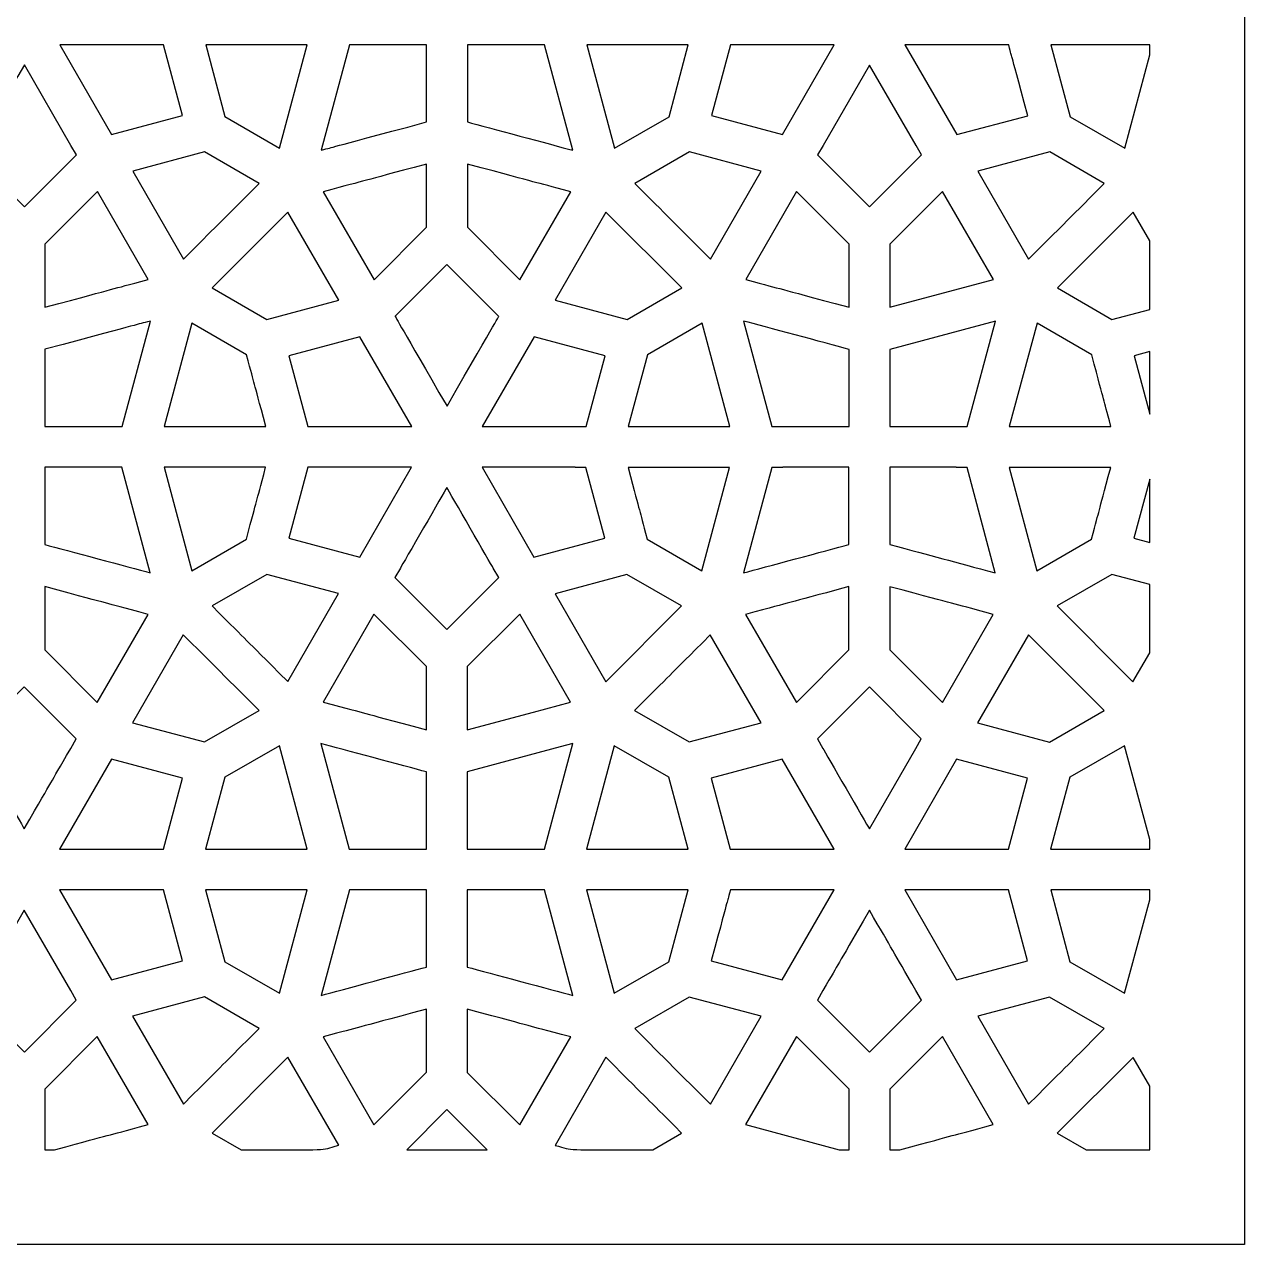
# Model space of a CAD drawing. Header units: millimetres. Extents: x -64 to 64, y -64 to 64.
# Drawn here: x 0 to 63.5, y -63.5 to 0 of the extents above; entities that cross this region are included whole.
import ezdxf

# ---------------------------------------------------------------- set-up
doc = ezdxf.new("R2010")
doc.units = ezdxf.units.MM
doc.header["$MEASUREMENT"] = 0
doc.layers.add('layer 1', color=7, linetype='Continuous')

msp = doc.modelspace()

# ---------------------------------------------------------------- linework, layer by layer
at = {"layer": 'layer 1', "color": 250}
for points, knots in [([(63.5, 63.5), (49.4602, 63.5), (-49.6653, 63.5), (-63.5, 63.5), (-63.5, 63.5), (-63.5, 61.4856), (-63.5, -61.7852), (-63.5, -63.5), (-63.5, -63.5), (-61.0394, -63.5), (61.0457, -63.5), (63.5, -63.5), (63.5, -63.5), (63.5, -57.4517), (63.5, 57.4777), (63.5, 63.5)], [0, 0, 0, 0, 0.2, 0.2, 0.2, 0.2, 0.4, 0.4, 0.4, 0.4, 0.6, 0.6, 0.6, 0.6, 1, 1, 1, 1]), ([(7.2415, -1.0604), (7.2415, -1.0604), (8.2307, -4.7498), (8.2307, -4.7498), (8.2307, -4.7498), (8.2307, -4.7498), (4.5381, -5.7376), (4.5381, -5.7376), (4.5381, -5.7376), (4.5381, -5.7376), (1.8383, -1.0604), (1.8383, -1.0604), (1.8383, -1.0604), (1.8383, -1.0604), (7.2415, -1.0604), (7.2415, -1.0604)], [0, 0, 0, 0, 0.2, 0.2, 0.2, 0.2, 0.4, 0.4, 0.4, 0.4, 0.6, 0.6, 0.6, 0.6, 1, 1, 1, 1]), ([(9.434, -1.0604), (9.434, -1.0604), (14.7221, -1.0604), (14.7221, -1.0604), (14.7221, -1.0604), (14.7221, -1.0604), (13.2786, -6.4435), (13.2786, -6.4435), (13.2786, -6.4435), (13.2786, -6.4435), (10.4369, -4.8027), (10.4369, -4.8027), (10.4369, -4.8027), (10.4369, -4.8027), (9.434, -1.0604), (9.434, -1.0604)], [0, 0, 0, 0, 0.2, 0.2, 0.2, 0.2, 0.4, 0.4, 0.4, 0.4, 0.6, 0.6, 0.6, 0.6, 1, 1, 1, 1]), ([(15.4425, -6.5511), (15.4425, -6.5511), (16.9153, -1.0604), (16.9153, -1.0604), (16.9153, -1.0604), (16.9153, -1.0604), (20.9321, -1.0604), (20.9321, -1.0604), (20.9321, -1.0604), (20.9321, -1.5438), (20.9321, -4.5702), (20.9321, -5.0782), (20.9321, -5.0782), (15.301, -6.5892), (16.3043, -6.32), (15.4425, -6.5511)], [0, 0, 0, 0, 0.2, 0.2, 0.2, 0.2, 0.4, 0.4, 0.4, 0.4, 0.6, 0.6, 0.6, 0.6, 1, 1, 1, 1]), ([(23.0523, -5.0793), (23.0523, -5.0793), (23.0523, -1.0619), (23.0523, -1.0619), (23.0523, -1.0619), (23.0523, -1.0619), (27.0693, -1.0619), (27.0693, -1.0619), (27.0693, -1.0619), (27.0693, -1.0619), (28.5418, -6.5521), (28.5418, -6.5521), (28.5418, -6.5521), (27.4574, -6.2615), (24.0912, -5.358), (23.0523, -5.0793)], [0, 0, 0, 0, 0.2, 0.2, 0.2, 0.2, 0.4, 0.4, 0.4, 0.4, 0.6, 0.6, 0.6, 0.6, 1, 1, 1, 1]), ([(33.5481, -4.8034), (33.5481, -4.8034), (30.7061, -6.4445), (30.7061, -6.4445), (30.7061, -6.4445), (30.7061, -6.4445), (29.2626, -1.0619), (29.2626, -1.0619), (29.2626, -1.0619), (29.2626, -1.0619), (34.5504, -1.0619), (34.5504, -1.0619), (34.5504, -1.0619), (34.5504, -1.0619), (33.5481, -4.8034), (33.5481, -4.8034)], [0, 0, 0, 0, 0.2, 0.2, 0.2, 0.2, 0.4, 0.4, 0.4, 0.4, 0.6, 0.6, 0.6, 0.6, 1, 1, 1, 1]), ([(39.4466, -5.739), (39.4466, -5.739), (35.7537, -4.7512), (35.7537, -4.7512), (35.7537, -4.7512), (35.7537, -4.7512), (36.4324, -2.2193), (36.4324, -2.2193), (36.4324, -2.2193), (36.4324, -2.2193), (36.7429, -1.0619), (36.7429, -1.0619), (36.7429, -1.0619), (36.7429, -1.0619), (42.146, -1.0619), (42.146, -1.0619), (42.146, -1.0619), (42.146, -1.0619), (39.4466, -5.739), (39.4466, -5.739)], [0, 0, 0, 0, 0.1666667, 0.1666667, 0.1666667, 0.1666667, 0.3333333, 0.3333333, 0.3333333, 0.3333333, 0.5, 0.5, 0.5, 0.5, 0.6666667, 0.6666667, 0.6666667, 0.6666667, 1, 1, 1, 1]), ([(52.2115, -4.7519), (52.2115, -4.7519), (48.5189, -5.7397), (48.5189, -5.7397), (48.5189, -5.7397), (48.5189, -5.7397), (45.8191, -1.0626), (45.8191, -1.0626), (45.8191, -1.0626), (45.8191, -1.0626), (51.2223, -1.0626), (51.2223, -1.0626), (51.2223, -1.0626), (51.5027, -2.1082), (51.1313, -0.7221), (52.2115, -4.7519)], [0, 0, 0, 0, 0.2, 0.2, 0.2, 0.2, 0.4, 0.4, 0.4, 0.4, 0.6, 0.6, 0.6, 0.6, 1, 1, 1, 1]), ([(58.5611, -1.5921), (58.5611, -1.5921), (57.2597, -6.4456), (57.2597, -6.4456), (57.2597, -6.4456), (57.2597, -6.4456), (54.4177, -4.8045), (54.4177, -4.8045), (54.4177, -4.8045), (54.4177, -4.8045), (53.4148, -1.0626), (53.4148, -1.0626), (53.4148, -1.0626), (53.4148, -1.0626), (58.5611, -1.0626), (58.5611, -1.0626), (58.5611, -1.0626), (58.5611, -1.0626), (58.5611, -1.5921), (58.5611, -1.5921)], [0, 0, 0, 0, 0.1666667, 0.1666667, 0.1666667, 0.1666667, 0.3333333, 0.3333333, 0.3333333, 0.3333333, 0.5, 0.5, 0.5, 0.5, 0.6666667, 0.6666667, 0.6666667, 0.6666667, 1, 1, 1, 1]), ([(-2.7002, -6.7945), (-2.7002, -6.7945), (-2.4169, -6.3041), (-2.4169, -6.3041), (-2.4169, -6.3041), (-2.4169, -6.3041), (-2.4176, -6.3041), (-2.4176, -6.3041), (-2.4176, -6.3041), (-1.4259, -4.5858), (-1.935, -5.4677), (0.0014, -2.1128), (0.0014, -2.1128), (0.0014, -2.1128), (2.4215, -6.3052), (2.4215, -6.3052), (2.4215, -6.3052), (2.4215, -6.3052), (2.4204, -6.3052), (2.4204, -6.3052), (2.4204, -6.3052), (2.4204, -6.3052), (2.7037, -6.7959), (2.7037, -6.7959), (2.7037, -6.7959), (2.7037, -6.7959), (0.0025, -9.5), (0.0025, -9.5), (0.0025, -9.5), (0.0025, -9.5), (-2.7002, -6.7945), (-2.7002, -6.7945)], [0, 0, 0, 0, 0.1111111, 0.1111111, 0.1111111, 0.1111111, 0.2222222, 0.2222222, 0.2222222, 0.2222222, 0.3333333, 0.3333333, 0.3333333, 0.3333333, 0.4444444, 0.4444444, 0.4444444, 0.4444444, 0.5555556, 0.5555556, 0.5555556, 0.5555556, 0.6666667, 0.6666667, 0.6666667, 0.6666667, 0.7777778, 0.7777778, 0.7777778, 0.7777778, 1, 1, 1, 1]), ([(46.6845, -6.7977), (46.6845, -6.7977), (43.9829, -9.5021), (43.9829, -9.5021), (43.9829, -9.5021), (43.9829, -9.5021), (41.2803, -6.797), (41.2803, -6.797), (41.2803, -6.797), (41.2803, -6.797), (41.5639, -6.3059), (41.5639, -6.3059), (41.5639, -6.3059), (41.5639, -6.3059), (41.5632, -6.3059), (41.5632, -6.3059), (41.5632, -6.3059), (41.5632, -6.3059), (43.9826, -2.1153), (43.9826, -2.1153), (43.9826, -2.1153), (43.9826, -2.1153), (46.4019, -6.3066), (46.4019, -6.3066), (46.4019, -6.3066), (46.4019, -6.3066), (46.4012, -6.307), (46.4012, -6.307), (46.4012, -6.307), (46.4012, -6.307), (46.6845, -6.7977), (46.6845, -6.7977)], [0, 0, 0, 0, 0.1111111, 0.1111111, 0.1111111, 0.1111111, 0.2222222, 0.2222222, 0.2222222, 0.2222222, 0.3333333, 0.3333333, 0.3333333, 0.3333333, 0.4444444, 0.4444444, 0.4444444, 0.4444444, 0.5555556, 0.5555556, 0.5555556, 0.5555556, 0.6666667, 0.6666667, 0.6666667, 0.6666667, 0.7777778, 0.7777778, 0.7777778, 0.7777778, 1, 1, 1, 1]), ([(8.2793, -12.2167), (8.2793, -12.2167), (5.636, -7.6373), (5.636, -7.6373), (5.636, -7.6373), (5.636, -7.6373), (9.3779, -6.6361), (9.3779, -6.6361), (9.3779, -6.6361), (9.3779, -6.6361), (12.2195, -8.2765), (12.2195, -8.2765), (12.2195, -8.2765), (9.597, -10.8991), (10.6754, -9.8206), (8.2793, -12.2167)], [0, 0, 0, 0, 0.2, 0.2, 0.2, 0.2, 0.4, 0.4, 0.4, 0.4, 0.6, 0.6, 0.6, 0.6, 1, 1, 1, 1]), ([(31.7655, -8.2779), (31.7655, -8.2779), (34.6064, -6.6372), (34.6064, -6.6372), (34.6064, -6.6372), (34.6064, -6.6372), (38.3491, -7.6387), (38.3491, -7.6387), (38.3491, -7.6387), (38.3491, -7.6387), (35.705, -12.2178), (35.705, -12.2178), (35.705, -12.2178), (33.2878, -9.8005), (34.1813, -10.6941), (31.7655, -8.2779)], [0, 0, 0, 0, 0.2, 0.2, 0.2, 0.2, 0.4, 0.4, 0.4, 0.4, 0.6, 0.6, 0.6, 0.6, 1, 1, 1, 1]), ([(52.2601, -12.2188), (52.2601, -12.2188), (49.6168, -7.6398), (49.6168, -7.6398), (49.6168, -7.6398), (49.6168, -7.6398), (53.3591, -6.6382), (53.3591, -6.6382), (53.3591, -6.6382), (53.3591, -6.6382), (56.2003, -8.2786), (56.2003, -8.2786), (56.2003, -8.2786), (53.7817, -10.6976), (54.6767, -9.8026), (52.2601, -12.2188)], [0, 0, 0, 0, 0.2, 0.2, 0.2, 0.2, 0.4, 0.4, 0.4, 0.4, 0.6, 0.6, 0.6, 0.6, 1, 1, 1, 1]), ([(18.1956, -13.2944), (18.1956, -13.2944), (15.5504, -8.7136), (15.5504, -8.7136), (15.5504, -8.7136), (18.1285, -8.0218), (17.1944, -8.2726), (20.9321, -7.27), (20.9321, -7.27), (20.9321, -7.27), (20.9321, -10.5565), (20.9321, -10.5565), (20.9321, -10.5565), (20.9321, -10.5565), (18.1956, -13.2944), (18.1956, -13.2944)], [0, 0, 0, 0, 0.2, 0.2, 0.2, 0.2, 0.4, 0.4, 0.4, 0.4, 0.6, 0.6, 0.6, 0.6, 1, 1, 1, 1]), ([(23.0523, -7.2711), (27.214, -8.3873), (26.2029, -8.1164), (28.4342, -8.715), (28.4342, -8.715), (28.4342, -8.715), (25.7891, -13.2955), (25.7891, -13.2955), (25.7891, -13.2955), (25.7891, -13.2955), (23.0523, -10.5579), (23.0523, -10.5579), (23.0523, -10.5579), (23.0523, -10.5579), (23.0523, -7.2711), (23.0523, -7.2711)], [0, 0, 0, 0, 0.2, 0.2, 0.2, 0.2, 0.4, 0.4, 0.4, 0.4, 0.6, 0.6, 0.6, 0.6, 1, 1, 1, 1]), ([(1.0636, -14.7197), (1.0636, -14.7197), (1.0636, -11.4328), (1.0636, -11.4328), (1.0636, -11.4328), (1.0636, -11.4328), (3.8005, -8.6949), (3.8005, -8.6949), (3.8005, -8.6949), (3.8005, -8.6949), (6.446, -13.2754), (6.446, -13.2754), (6.446, -13.2754), (4.2136, -13.8744), (5.2257, -13.6031), (1.0636, -14.7197)], [0, 0, 0, 0, 0.2, 0.2, 0.2, 0.2, 0.4, 0.4, 0.4, 0.4, 0.6, 0.6, 0.6, 0.6, 1, 1, 1, 1]), ([(42.9211, -14.7211), (38.7593, -13.6045), (39.7708, -13.8758), (37.5387, -13.2768), (37.5387, -13.2768), (37.5387, -13.2768), (40.1839, -8.696), (40.1839, -8.696), (40.1839, -8.696), (40.1839, -8.696), (42.9211, -11.4342), (42.9211, -11.4342), (42.9211, -11.4342), (42.9211, -11.4342), (42.9211, -14.7211), (42.9211, -14.7211)], [0, 0, 0, 0, 0.2, 0.2, 0.2, 0.2, 0.4, 0.4, 0.4, 0.4, 0.6, 0.6, 0.6, 0.6, 1, 1, 1, 1]), ([(45.0444, -11.4353), (45.0444, -11.4353), (47.7813, -8.697), (47.7813, -8.697), (47.7813, -8.697), (47.7813, -8.697), (50.4268, -13.2778), (50.4268, -13.2778), (50.4268, -13.2778), (50.4268, -13.2778), (45.0444, -14.7218), (45.0444, -14.7218), (45.0444, -14.7218), (45.0444, -14.7218), (45.0444, -11.4353), (45.0444, -11.4353)], [0, 0, 0, 0, 0.2, 0.2, 0.2, 0.2, 0.4, 0.4, 0.4, 0.4, 0.6, 0.6, 0.6, 0.6, 1, 1, 1, 1]), ([(12.6185, -15.3557), (12.6185, -15.3557), (9.7769, -13.7149), (9.7769, -13.7149), (9.7769, -13.7149), (9.7769, -13.7149), (13.7178, -9.7741), (13.7178, -9.7741), (13.7178, -9.7741), (13.7178, -9.7741), (16.3618, -14.3545), (16.3618, -14.3545), (16.3618, -14.3545), (16.3618, -14.3545), (12.6185, -15.3557), (12.6185, -15.3557)], [0, 0, 0, 0, 0.2, 0.2, 0.2, 0.2, 0.4, 0.4, 0.4, 0.4, 0.6, 0.6, 0.6, 0.6, 1, 1, 1, 1]), ([(30.2666, -9.7758), (30.2666, -9.7758), (34.2075, -13.7164), (34.2075, -13.7164), (34.2075, -13.7164), (34.2075, -13.7164), (31.3662, -15.3571), (31.3662, -15.3571), (31.3662, -15.3571), (31.3662, -15.3571), (27.6229, -14.3556), (27.6229, -14.3556), (27.6229, -14.3556), (27.6229, -14.3556), (30.2666, -9.7758), (30.2666, -9.7758)], [0, 0, 0, 0, 0.2, 0.2, 0.2, 0.2, 0.4, 0.4, 0.4, 0.4, 0.6, 0.6, 0.6, 0.6, 1, 1, 1, 1]), ([(58.5611, -14.8332), (58.5611, -14.8332), (56.599, -15.3578), (56.599, -15.3578), (56.599, -15.3578), (56.599, -15.3578), (53.758, -13.7171), (53.758, -13.7171), (53.758, -13.7171), (53.758, -13.7171), (57.6986, -9.7765), (57.6986, -9.7765), (57.6986, -9.7765), (57.6986, -9.7765), (58.5611, -11.2705), (58.5611, -11.2705), (58.5611, -11.2705), (58.5611, -11.2705), (58.5611, -14.8332), (58.5611, -14.8332)], [0, 0, 0, 0, 0.1666667, 0.1666667, 0.1666667, 0.1666667, 0.3333333, 0.3333333, 0.3333333, 0.3333333, 0.5, 0.5, 0.5, 0.5, 0.6666667, 0.6666667, 0.6666667, 0.6666667, 1, 1, 1, 1]), ([(21.9925, -19.8737), (19.6455, -15.8076), (19.2924, -15.1934), (19.2924, -15.1934), (19.2924, -15.1934), (19.2924, -15.1934), (21.9915, -12.4912), (21.9915, -12.4912), (21.9915, -12.4912), (21.9915, -12.4912), (24.6923, -15.1945), (24.6923, -15.1945), (24.6923, -15.1945), (24.6923, -15.1945), (24.7223, -15.1447), (21.9925, -19.8737)], [0, 0, 0, 0, 0.2, 0.2, 0.2, 0.2, 0.4, 0.4, 0.4, 0.4, 0.6, 0.6, 0.6, 0.6, 1, 1, 1, 1]), ([(1.0636, -16.9111), (6.5772, -15.4319), (5.6215, -15.6884), (6.555, -15.4379), (6.555, -15.4379), (6.555, -15.4379), (5.0821, -20.9289), (5.0821, -20.9289), (5.0821, -20.9289), (5.0821, -20.9289), (4.8867, -20.9303), (1.0636, -20.9303), (1.0636, -20.9303), (1.0636, -20.9303), (1.0636, -16.9111), (1.0636, -16.9111)], [0, 0, 0, 0, 0.2, 0.2, 0.2, 0.2, 0.4, 0.4, 0.4, 0.4, 0.6, 0.6, 0.6, 0.6, 1, 1, 1, 1]), ([(12.5635, -20.9289), (12.5635, -20.9289), (7.2753, -20.9289), (7.2753, -20.9289), (7.2753, -20.9289), (7.2753, -20.9289), (8.7182, -15.5483), (8.7182, -15.5483), (8.7182, -15.5483), (8.7182, -15.5483), (11.5612, -17.1902), (11.5612, -17.1902), (11.5612, -17.1902), (12.071, -19.092), (11.829, -18.1892), (12.5635, -20.9289)], [0, 0, 0, 0, 0.2, 0.2, 0.2, 0.2, 0.4, 0.4, 0.4, 0.4, 0.6, 0.6, 0.6, 0.6, 1, 1, 1, 1]), ([(31.4212, -20.93), (31.4212, -20.93), (32.4235, -17.1912), (32.4235, -17.1912), (32.4235, -17.1912), (32.4235, -17.1912), (35.2665, -15.5497), (35.2665, -15.5497), (35.2665, -15.5497), (35.2665, -15.5497), (36.7094, -20.93), (36.7094, -20.93), (36.7094, -20.93), (36.7094, -20.93), (31.4212, -20.93), (31.4212, -20.93)], [0, 0, 0, 0, 0.2, 0.2, 0.2, 0.2, 0.4, 0.4, 0.4, 0.4, 0.6, 0.6, 0.6, 0.6, 1, 1, 1, 1]), ([(39.46, -20.9317), (39.46, -20.9317), (39.4607, -20.93), (39.4607, -20.93), (39.4607, -20.93), (39.4607, -20.93), (38.9022, -20.93), (38.9022, -20.93), (38.9022, -20.93), (38.9022, -20.93), (37.4297, -15.4393), (37.4297, -15.4393), (37.4297, -15.4393), (38.5195, -15.7314), (41.6479, -16.571), (42.9211, -16.9125), (42.9211, -16.9125), (42.9211, -16.9125), (42.9211, -20.9317), (42.9211, -20.9317), (42.9211, -20.9317), (42.9211, -20.9317), (39.46, -20.9317), (39.46, -20.9317)], [0, 0, 0, 0, 0.1428571, 0.1428571, 0.1428571, 0.1428571, 0.2857143, 0.2857143, 0.2857143, 0.2857143, 0.4285714, 0.4285714, 0.4285714, 0.4285714, 0.5714286, 0.5714286, 0.5714286, 0.5714286, 0.7142857, 0.7142857, 0.7142857, 0.7142857, 1, 1, 1, 1]), ([(48.4872, -20.931), (48.4872, -20.931), (48.4875, -20.9328), (48.4875, -20.9328), (48.4875, -20.9328), (48.4875, -20.9328), (45.0444, -20.9328), (45.0444, -20.9328), (45.0444, -20.9328), (45.0444, -20.9328), (45.0444, -16.9136), (45.0444, -16.9136), (45.0444, -16.9136), (45.0444, -16.9136), (50.5358, -15.4404), (50.5358, -15.4404), (50.5358, -15.4404), (50.5358, -15.4404), (49.0629, -20.931), (49.0629, -20.931), (49.0629, -20.931), (49.0629, -20.931), (48.4872, -20.931), (48.4872, -20.931)], [0, 0, 0, 0, 0.1428571, 0.1428571, 0.1428571, 0.1428571, 0.2857143, 0.2857143, 0.2857143, 0.2857143, 0.4285714, 0.4285714, 0.4285714, 0.4285714, 0.5714286, 0.5714286, 0.5714286, 0.5714286, 0.7142857, 0.7142857, 0.7142857, 0.7142857, 1, 1, 1, 1]), ([(56.5443, -20.931), (56.5443, -20.931), (51.2558, -20.931), (51.2558, -20.931), (51.2558, -20.931), (51.2558, -20.931), (52.699, -15.5504), (52.699, -15.5504), (52.699, -15.5504), (52.699, -15.5504), (55.542, -17.1923), (55.542, -17.1923), (55.542, -17.1923), (56.3037, -20.0325), (56.0839, -19.213), (56.5443, -20.931)], [0, 0, 0, 0, 0.2, 0.2, 0.2, 0.2, 0.4, 0.4, 0.4, 0.4, 0.6, 0.6, 0.6, 0.6, 1, 1, 1, 1]), ([(14.756, -20.9289), (14.756, -20.9289), (13.7672, -17.2417), (13.7672, -17.2417), (13.7672, -17.2417), (13.7672, -17.2417), (17.459, -16.2542), (17.459, -16.2542), (17.459, -16.2542), (17.459, -16.2542), (20.1584, -20.9303), (20.1584, -20.9303), (20.1584, -20.9303), (14.9497, -20.9303), (14.8643, -20.9289), (14.756, -20.9289)], [0, 0, 0, 0, 0.2, 0.2, 0.2, 0.2, 0.4, 0.4, 0.4, 0.4, 0.6, 0.6, 0.6, 0.6, 1, 1, 1, 1]), ([(26.5254, -16.2556), (26.5254, -16.2556), (30.2179, -17.2427), (30.2179, -17.2427), (30.2179, -17.2427), (30.2179, -17.2427), (29.2287, -20.93), (29.2287, -20.93), (29.2287, -20.93), (29.2287, -20.93), (28.6508, -20.93), (28.6508, -20.93), (28.6508, -20.93), (28.6508, -20.93), (28.6516, -20.9317), (28.6516, -20.9317), (28.6516, -20.9317), (28.6516, -20.9317), (23.8259, -20.9317), (23.8259, -20.9317), (23.8259, -20.9317), (23.8259, -20.9317), (26.5254, -16.2556), (26.5254, -16.2556)], [0, 0, 0, 0, 0.1428571, 0.1428571, 0.1428571, 0.1428571, 0.2857143, 0.2857143, 0.2857143, 0.2857143, 0.4285714, 0.4285714, 0.4285714, 0.4285714, 0.5714286, 0.5714286, 0.5714286, 0.5714286, 0.7142857, 0.7142857, 0.7142857, 0.7142857, 1, 1, 1, 1]), ([(58.5611, -20.2766), (58.5611, -20.2766), (57.7476, -17.2438), (57.7476, -17.2438), (57.7476, -17.2438), (57.7476, -17.2438), (58.5611, -17.0265), (58.5611, -17.0265), (58.5611, -17.0265), (58.5611, -17.0265), (58.5611, -20.2766), (58.5611, -20.2766)], [0, 0, 0, 0, 0.25, 0.25, 0.25, 0.25, 0.5, 0.5, 0.5, 0.5, 1, 1, 1, 1]), ([(1.0552, -27.0683), (1.0552, -27.0683), (1.0552, -23.0491), (1.0552, -23.0491), (1.0552, -23.0491), (4.7484, -23.0491), (4.6235, -23.0509), (5.0733, -23.0509), (5.0733, -23.0509), (5.0733, -23.0509), (6.5461, -28.5418), (6.5461, -28.5418), (6.5461, -28.5418), (5.461, -28.2505), (2.1855, -27.3717), (1.0552, -27.0683)], [0, 0, 0, 0, 0.2, 0.2, 0.2, 0.2, 0.4, 0.4, 0.4, 0.4, 0.6, 0.6, 0.6, 0.6, 1, 1, 1, 1]), ([(11.5524, -26.7896), (11.5524, -26.7896), (8.7094, -28.4311), (8.7094, -28.4311), (8.7094, -28.4311), (8.7094, -28.4311), (7.2665, -23.0509), (7.2665, -23.0509), (7.2665, -23.0509), (7.2665, -23.0509), (12.5543, -23.0509), (12.5543, -23.0509), (12.5543, -23.0509), (11.9754, -25.2123), (12.1962, -24.3882), (11.5524, -26.7896)], [0, 0, 0, 0, 0.2, 0.2, 0.2, 0.2, 0.4, 0.4, 0.4, 0.4, 0.6, 0.6, 0.6, 0.6, 1, 1, 1, 1]), ([(17.4505, -27.7255), (17.4505, -27.7255), (13.758, -26.7381), (13.758, -26.7381), (13.758, -26.7381), (13.758, -26.7381), (14.7468, -23.0509), (14.7468, -23.0509), (14.7468, -23.0509), (14.7468, -23.0509), (14.7856, -23.0491), (20.1496, -23.0491), (20.1496, -23.0491), (20.1496, -23.0491), (17.4505, -27.7255), (17.4505, -27.7255)], [0, 0, 0, 0, 0.2, 0.2, 0.2, 0.2, 0.4, 0.4, 0.4, 0.4, 0.6, 0.6, 0.6, 0.6, 1, 1, 1, 1]), ([(28.66, -23.0505), (28.66, -23.0505), (28.6597, -23.0519), (28.6597, -23.0519), (28.6597, -23.0519), (28.6597, -23.0519), (29.2202, -23.0519), (29.2202, -23.0519), (29.2202, -23.0519), (29.2202, -23.0519), (30.2091, -26.7391), (30.2091, -26.7391), (30.2091, -26.7391), (30.2091, -26.7391), (26.5165, -27.7266), (26.5165, -27.7266), (26.5165, -27.7266), (26.5165, -27.7266), (23.8174, -23.0505), (23.8174, -23.0505), (23.8174, -23.0505), (23.8174, -23.0505), (28.66, -23.0505), (28.66, -23.0505)], [0, 0, 0, 0, 0.1428571, 0.1428571, 0.1428571, 0.1428571, 0.2857143, 0.2857143, 0.2857143, 0.2857143, 0.4285714, 0.4285714, 0.4285714, 0.4285714, 0.5714286, 0.5714286, 0.5714286, 0.5714286, 0.7142857, 0.7142857, 0.7142857, 0.7142857, 1, 1, 1, 1]), ([(31.4124, -23.0519), (31.4124, -23.0519), (36.7005, -23.0519), (36.7005, -23.0519), (36.7005, -23.0519), (36.7005, -23.0519), (35.2573, -28.4325), (35.2573, -28.4325), (35.2573, -28.4325), (35.2573, -28.4325), (32.4146, -26.7907), (32.4146, -26.7907), (32.4146, -26.7907), (31.9239, -24.9615), (32.1462, -25.7902), (31.4124, -23.0519)], [0, 0, 0, 0, 0.2, 0.2, 0.2, 0.2, 0.4, 0.4, 0.4, 0.4, 0.6, 0.6, 0.6, 0.6, 1, 1, 1, 1]), ([(37.4209, -28.5433), (37.4209, -28.5433), (38.8938, -23.0519), (38.8938, -23.0519), (38.8938, -23.0519), (38.8938, -23.0519), (39.4695, -23.0519), (39.4695, -23.0519), (39.4695, -23.0519), (39.4695, -23.0519), (39.4691, -23.0505), (39.4691, -23.0505), (39.4691, -23.0505), (39.4691, -23.0505), (42.9119, -23.0505), (42.9119, -23.0505), (42.9119, -23.0505), (42.9119, -23.0505), (42.9119, -27.0697), (42.9119, -27.0697), (42.9119, -27.0697), (41.7435, -27.3833), (38.4944, -28.255), (37.4209, -28.5433)], [0, 0, 0, 0, 0.1428571, 0.1428571, 0.1428571, 0.1428571, 0.2857143, 0.2857143, 0.2857143, 0.2857143, 0.4285714, 0.4285714, 0.4285714, 0.4285714, 0.5714286, 0.5714286, 0.5714286, 0.5714286, 0.7142857, 0.7142857, 0.7142857, 0.7142857, 1, 1, 1, 1]), ([(45.036, -27.0704), (45.036, -27.0704), (45.036, -23.0512), (45.036, -23.0512), (45.036, -23.0512), (45.036, -23.0512), (48.4964, -23.0512), (48.4964, -23.0512), (48.4964, -23.0512), (48.4964, -23.0512), (48.4957, -23.053), (48.4957, -23.053), (48.4957, -23.053), (48.4957, -23.053), (49.0541, -23.053), (49.0541, -23.053), (49.0541, -23.053), (49.0541, -23.053), (50.527, -28.5436), (50.527, -28.5436), (50.527, -28.5436), (48.3161, -27.9506), (47.2648, -27.6684), (45.036, -27.0704)], [0, 0, 0, 0, 0.1428571, 0.1428571, 0.1428571, 0.1428571, 0.2857143, 0.2857143, 0.2857143, 0.2857143, 0.4285714, 0.4285714, 0.4285714, 0.4285714, 0.5714286, 0.5714286, 0.5714286, 0.5714286, 0.7142857, 0.7142857, 0.7142857, 0.7142857, 1, 1, 1, 1]), ([(55.5332, -26.7917), (55.5332, -26.7917), (52.6902, -28.4335), (52.6902, -28.4335), (52.6902, -28.4335), (52.6902, -28.4335), (51.2473, -23.053), (51.2473, -23.053), (51.2473, -23.053), (51.2473, -23.053), (56.5351, -23.053), (56.5351, -23.053), (56.5351, -23.053), (55.8013, -25.7919), (56.0236, -24.9633), (55.5332, -26.7917)], [0, 0, 0, 0, 0.2, 0.2, 0.2, 0.2, 0.4, 0.4, 0.4, 0.4, 0.6, 0.6, 0.6, 0.6, 1, 1, 1, 1]), ([(19.5679, -28.2917), (19.6889, -28.0825), (21.8627, -24.3163), (21.9833, -24.1071), (21.9833, -24.1071), (22.1329, -24.3664), (24.2672, -28.0638), (24.3992, -28.2928), (24.3992, -28.2928), (24.3992, -28.2928), (24.3985, -28.2928), (24.3985, -28.2928), (24.3985, -28.2928), (24.3985, -28.2928), (24.6839, -28.7871), (24.6839, -28.7871), (24.6839, -28.7871), (24.6839, -28.7871), (21.9841, -31.4897), (21.9841, -31.4897), (21.9841, -31.4897), (21.9841, -31.4897), (19.2832, -28.786), (19.2832, -28.786), (19.2832, -28.786), (19.2832, -28.786), (19.5686, -28.2921), (19.5686, -28.2921), (19.5686, -28.2921), (19.5686, -28.2921), (19.5679, -28.2917), (19.5679, -28.2917)], [0, 0, 0, 0, 0.1111111, 0.1111111, 0.1111111, 0.1111111, 0.2222222, 0.2222222, 0.2222222, 0.2222222, 0.3333333, 0.3333333, 0.3333333, 0.3333333, 0.4444444, 0.4444444, 0.4444444, 0.4444444, 0.5555556, 0.5555556, 0.5555556, 0.5555556, 0.6666667, 0.6666667, 0.6666667, 0.6666667, 0.7777778, 0.7777778, 0.7777778, 0.7777778, 1, 1, 1, 1]), ([(57.7388, -26.7402), (57.7388, -26.7402), (58.5611, -23.6742), (58.5611, -23.6742), (58.5611, -23.6742), (58.5611, -23.6742), (58.5611, -26.96), (58.5611, -26.96), (58.5611, -26.96), (58.5611, -26.96), (57.7388, -26.7402), (57.7388, -26.7402)], [0, 0, 0, 0, 0.25, 0.25, 0.25, 0.25, 0.5, 0.5, 0.5, 0.5, 1, 1, 1, 1]), ([(9.7684, -30.2645), (9.7684, -30.2645), (12.61, -28.6236), (12.61, -28.6236), (12.61, -28.6236), (12.61, -28.6236), (16.353, -29.6252), (16.353, -29.6252), (16.353, -29.6252), (16.353, -29.6252), (13.7089, -34.2054), (13.7089, -34.2054), (13.7089, -34.2054), (11.1425, -31.6389), (11.9179, -32.4142), (9.7684, -30.2645)], [0, 0, 0, 0, 0.2, 0.2, 0.2, 0.2, 0.4, 0.4, 0.4, 0.4, 0.6, 0.6, 0.6, 0.6, 1, 1, 1, 1]), ([(31.3574, -28.625), (31.3574, -28.625), (34.1986, -30.2659), (34.1986, -30.2659), (34.1986, -30.2659), (34.1986, -30.2659), (30.2581, -34.2064), (30.2581, -34.2064), (30.2581, -34.2064), (30.2581, -34.2064), (27.6137, -29.6263), (27.6137, -29.6263), (27.6137, -29.6263), (27.6137, -29.6263), (31.3574, -28.625), (31.3574, -28.625)], [0, 0, 0, 0, 0.2, 0.2, 0.2, 0.2, 0.4, 0.4, 0.4, 0.4, 0.6, 0.6, 0.6, 0.6, 1, 1, 1, 1]), ([(58.5611, -32.6982), (58.5611, -32.6982), (57.6898, -34.2074), (57.6898, -34.2074), (57.6898, -34.2074), (57.6898, -34.2074), (53.7492, -30.2665), (53.7492, -30.2665), (53.7492, -30.2665), (53.7492, -30.2665), (56.5905, -28.6261), (56.5905, -28.6261), (56.5905, -28.6261), (56.5905, -28.6261), (58.5611, -29.1532), (58.5611, -29.1532), (58.5611, -29.1532), (58.5611, -29.1532), (58.5611, -32.6982), (58.5611, -32.6982)], [0, 0, 0, 0, 0.1666667, 0.1666667, 0.1666667, 0.1666667, 0.3333333, 0.3333333, 0.3333333, 0.3333333, 0.5, 0.5, 0.5, 0.5, 0.6666667, 0.6666667, 0.6666667, 0.6666667, 1, 1, 1, 1]), ([(1.0552, -29.26), (5.0955, -30.3441), (3.6513, -29.9565), (6.4371, -30.7041), (6.4371, -30.7041), (6.4371, -30.7041), (3.792, -35.2852), (3.792, -35.2852), (3.792, -35.2852), (3.792, -35.2852), (1.0552, -32.5465), (1.0552, -32.5465), (1.0552, -32.5465), (1.0552, -32.5465), (1.0552, -29.26), (1.0552, -29.26)], [0, 0, 0, 0, 0.2, 0.2, 0.2, 0.2, 0.4, 0.4, 0.4, 0.4, 0.6, 0.6, 0.6, 0.6, 1, 1, 1, 1]), ([(40.175, -35.2862), (40.175, -35.2862), (37.5296, -30.7055), (37.5296, -30.7055), (37.5296, -30.7055), (40.3394, -29.9515), (39.2522, -30.2433), (42.9119, -29.2615), (42.9119, -29.2615), (42.9119, -29.2615), (42.9119, -32.548), (42.9119, -32.548), (42.9119, -32.548), (42.9119, -32.548), (40.175, -35.2862), (40.175, -35.2862)], [0, 0, 0, 0, 0.2, 0.2, 0.2, 0.2, 0.4, 0.4, 0.4, 0.4, 0.6, 0.6, 0.6, 0.6, 1, 1, 1, 1]), ([(50.4179, -30.7061), (50.4179, -30.7061), (47.7728, -35.2873), (47.7728, -35.2873), (47.7728, -35.2873), (47.7728, -35.2873), (45.036, -32.549), (45.036, -32.549), (45.036, -32.549), (45.036, -32.549), (45.036, -29.2622), (45.036, -29.2622), (45.036, -29.2622), (49.0135, -30.3294), (47.8271, -30.0108), (50.4179, -30.7061)], [0, 0, 0, 0, 0.2, 0.2, 0.2, 0.2, 0.4, 0.4, 0.4, 0.4, 0.6, 0.6, 0.6, 0.6, 1, 1, 1, 1]), ([(15.5413, -35.2658), (15.5413, -35.2658), (18.1868, -30.6849), (18.1868, -30.6849), (18.1868, -30.6849), (18.1868, -30.6849), (20.9233, -33.4228), (20.9233, -33.4228), (20.9233, -33.4228), (20.9233, -33.4228), (20.9233, -36.7101), (20.9233, -36.7101), (20.9233, -36.7101), (16.8829, -35.626), (18.3272, -36.0134), (15.5413, -35.2658)], [0, 0, 0, 0, 0.2, 0.2, 0.2, 0.2, 0.4, 0.4, 0.4, 0.4, 0.6, 0.6, 0.6, 0.6, 1, 1, 1, 1]), ([(23.0438, -36.7111), (23.0438, -36.7111), (23.0438, -33.4243), (23.0438, -33.4243), (23.0438, -33.4243), (23.0438, -33.4243), (25.7803, -30.6864), (25.7803, -30.6864), (25.7803, -30.6864), (25.7803, -30.6864), (28.4258, -35.2672), (28.4258, -35.2672), (28.4258, -35.2672), (28.4258, -35.2672), (26.4859, -35.7879), (26.4859, -35.7879), (26.4859, -35.7879), (26.4859, -35.7879), (23.0438, -36.7111), (23.0438, -36.7111)], [0, 0, 0, 0, 0.1666667, 0.1666667, 0.1666667, 0.1666667, 0.3333333, 0.3333333, 0.3333333, 0.3333333, 0.5, 0.5, 0.5, 0.5, 0.6666667, 0.6666667, 0.6666667, 0.6666667, 1, 1, 1, 1]), ([(8.2705, -31.7631), (10.6878, -34.1803), (9.7945, -33.2871), (12.2103, -35.7032), (12.2103, -35.7032), (12.2103, -35.7032), (9.3694, -37.344), (9.3694, -37.344), (9.3694, -37.344), (9.3694, -37.344), (5.6272, -36.3425), (5.6272, -36.3425), (5.6272, -36.3425), (5.6272, -36.3425), (8.2705, -31.7631), (8.2705, -31.7631)], [0, 0, 0, 0, 0.2, 0.2, 0.2, 0.2, 0.4, 0.4, 0.4, 0.4, 0.6, 0.6, 0.6, 0.6, 1, 1, 1, 1]), ([(31.7567, -35.7043), (34.175, -33.286), (33.2804, -34.1806), (35.6965, -31.7647), (35.6965, -31.7647), (35.6965, -31.7647), (38.3399, -36.3436), (38.3399, -36.3436), (38.3399, -36.3436), (38.3399, -36.3436), (34.5976, -37.3451), (34.5976, -37.3451), (34.5976, -37.3451), (34.5976, -37.3451), (31.7567, -35.7043), (31.7567, -35.7043)], [0, 0, 0, 0, 0.2, 0.2, 0.2, 0.2, 0.4, 0.4, 0.4, 0.4, 0.6, 0.6, 0.6, 0.6, 1, 1, 1, 1]), ([(52.2517, -31.7656), (54.6908, -34.2046), (54.0456, -33.5594), (56.1912, -35.705), (56.1912, -35.705), (56.1912, -35.705), (53.3502, -37.3461), (53.3502, -37.3461), (53.3502, -37.3461), (53.3502, -37.3461), (49.608, -36.3445), (49.608, -36.3445), (49.608, -36.3445), (49.608, -36.3445), (52.2517, -31.7656), (52.2517, -31.7656)], [0, 0, 0, 0, 0.2, 0.2, 0.2, 0.2, 0.4, 0.4, 0.4, 0.4, 0.6, 0.6, 0.6, 0.6, 1, 1, 1, 1]), ([(-0.0067, -41.8663), (-0.1979, -41.5346), (-2.1505, -38.1522), (-2.4264, -37.6742), (-2.4264, -37.6742), (-2.4264, -37.6742), (-2.4257, -37.6738), (-2.4257, -37.6738), (-2.4257, -37.6738), (-2.4257, -37.6738), (-2.709, -37.1835), (-2.709, -37.1835), (-2.709, -37.1835), (-2.709, -37.1835), (-0.0074, -34.4788), (-0.0074, -34.4788), (-0.0074, -34.4788), (-0.0074, -34.4788), (2.6956, -37.1842), (2.6956, -37.1842), (2.6956, -37.1842), (2.6956, -37.1842), (2.4119, -37.6749), (2.4119, -37.6749), (2.4119, -37.6749), (2.4119, -37.6749), (2.4123, -37.6749), (2.4123, -37.6749), (2.4123, -37.6749), (1.1691, -39.829), (1.6877, -38.9308), (-0.0067, -41.8663)], [0, 0, 0, 0, 0.1111111, 0.1111111, 0.1111111, 0.1111111, 0.2222222, 0.2222222, 0.2222222, 0.2222222, 0.3333333, 0.3333333, 0.3333333, 0.3333333, 0.4444444, 0.4444444, 0.4444444, 0.4444444, 0.5555556, 0.5555556, 0.5555556, 0.5555556, 0.6666667, 0.6666667, 0.6666667, 0.6666667, 0.7777778, 0.7777778, 0.7777778, 0.7777778, 1, 1, 1, 1]), ([(41.5544, -37.676), (41.5544, -37.676), (41.5548, -37.676), (41.5548, -37.676), (41.5548, -37.676), (41.5548, -37.676), (41.2718, -37.1855), (41.2718, -37.1855), (41.2718, -37.1855), (41.2718, -37.1855), (43.9734, -34.4809), (43.9734, -34.4809), (43.9734, -34.4809), (43.9734, -34.4809), (46.676, -37.1866), (46.676, -37.1866), (46.676, -37.1866), (46.676, -37.1866), (46.3927, -37.6771), (46.3927, -37.6771), (46.3927, -37.6771), (46.3927, -37.6771), (46.3931, -37.6771), (46.3931, -37.6771), (46.3931, -37.6771), (46.3931, -37.6771), (43.9741, -41.8684), (43.9741, -41.8684), (43.9741, -41.8684), (43.8228, -41.6059), (41.6878, -37.9071), (41.5544, -37.676)], [0, 0, 0, 0, 0.1111111, 0.1111111, 0.1111111, 0.1111111, 0.2222222, 0.2222222, 0.2222222, 0.2222222, 0.3333333, 0.3333333, 0.3333333, 0.3333333, 0.4444444, 0.4444444, 0.4444444, 0.4444444, 0.5555556, 0.5555556, 0.5555556, 0.5555556, 0.6666667, 0.6666667, 0.6666667, 0.6666667, 0.7777778, 0.7777778, 0.7777778, 0.7777778, 1, 1, 1, 1]), ([(16.9062, -42.919), (16.9062, -42.919), (15.4337, -37.4286), (15.4337, -37.4286), (15.4337, -37.4286), (16.5164, -37.7194), (19.7852, -38.596), (20.9233, -38.9015), (20.9233, -38.9015), (20.9233, -38.9015), (20.9233, -42.919), (20.9233, -42.919), (20.9233, -42.919), (20.9233, -42.919), (16.9062, -42.919), (16.9062, -42.919)], [0, 0, 0, 0, 0.2, 0.2, 0.2, 0.2, 0.4, 0.4, 0.4, 0.4, 0.6, 0.6, 0.6, 0.6, 1, 1, 1, 1]), ([(23.0438, -38.9026), (23.0438, -38.9026), (27.8871, -37.6034), (27.8871, -37.6034), (27.8871, -37.6034), (27.8871, -37.6034), (28.5334, -37.4301), (28.5334, -37.4301), (28.5334, -37.4301), (28.5334, -37.4301), (27.0609, -42.9204), (27.0609, -42.9204), (27.0609, -42.9204), (27.0609, -42.9204), (23.0438, -42.9204), (23.0438, -42.9204), (23.0438, -42.9204), (23.0438, -42.4371), (23.0438, -39.4105), (23.0438, -38.9026)], [0, 0, 0, 0, 0.1666667, 0.1666667, 0.1666667, 0.1666667, 0.3333333, 0.3333333, 0.3333333, 0.3333333, 0.5, 0.5, 0.5, 0.5, 0.6666667, 0.6666667, 0.6666667, 0.6666667, 1, 1, 1, 1]), ([(9.4252, -42.919), (9.4252, -42.919), (10.4281, -39.1773), (10.4281, -39.1773), (10.4281, -39.1773), (10.4281, -39.1773), (13.2697, -37.5363), (13.2697, -37.5363), (13.2697, -37.5363), (13.2697, -37.5363), (14.7133, -42.919), (14.7133, -42.919), (14.7133, -42.919), (14.7133, -42.919), (9.4252, -42.919), (9.4252, -42.919)], [0, 0, 0, 0, 0.2, 0.2, 0.2, 0.2, 0.4, 0.4, 0.4, 0.4, 0.6, 0.6, 0.6, 0.6, 1, 1, 1, 1]), ([(33.5389, -39.1784), (33.5389, -39.1784), (34.5415, -42.9204), (34.5415, -42.9204), (34.5415, -42.9204), (34.5415, -42.9204), (29.2537, -42.9204), (29.2537, -42.9204), (29.2537, -42.9204), (29.2537, -42.9204), (30.6973, -37.5374), (30.6973, -37.5374), (30.6973, -37.5374), (30.6973, -37.5374), (33.5389, -39.1784), (33.5389, -39.1784)], [0, 0, 0, 0, 0.2, 0.2, 0.2, 0.2, 0.4, 0.4, 0.4, 0.4, 0.6, 0.6, 0.6, 0.6, 1, 1, 1, 1]), ([(58.5611, -42.9213), (58.5611, -42.9213), (53.4063, -42.9213), (53.4063, -42.9213), (53.4063, -42.9213), (53.4063, -42.9213), (54.4086, -39.1796), (54.4086, -39.1796), (54.4086, -39.1796), (54.4086, -39.1796), (57.2505, -37.5383), (57.2505, -37.5383), (57.2505, -37.5383), (57.2505, -37.5383), (58.5611, -42.4254), (58.5611, -42.4254), (58.5611, -42.4254), (58.5611, -42.4254), (58.5611, -42.9213), (58.5611, -42.9213)], [0, 0, 0, 0, 0.1666667, 0.1666667, 0.1666667, 0.1666667, 0.3333333, 0.3333333, 0.3333333, 0.3333333, 0.5, 0.5, 0.5, 0.5, 0.6666667, 0.6666667, 0.6666667, 0.6666667, 1, 1, 1, 1]), ([(4.5293, -38.2422), (4.5293, -38.2422), (8.2218, -39.2296), (8.2218, -39.2296), (8.2218, -39.2296), (8.2218, -39.2296), (7.2327, -42.919), (7.2327, -42.919), (7.2327, -42.919), (7.2327, -42.919), (1.8295, -42.919), (1.8295, -42.919), (1.8295, -42.919), (1.8295, -42.919), (4.5293, -38.2422), (4.5293, -38.2422)], [0, 0, 0, 0, 0.2, 0.2, 0.2, 0.2, 0.4, 0.4, 0.4, 0.4, 0.6, 0.6, 0.6, 0.6, 1, 1, 1, 1]), ([(36.7344, -42.9204), (36.7344, -42.9204), (35.7452, -39.231), (35.7452, -39.231), (35.7452, -39.231), (35.7452, -39.231), (39.4377, -38.2432), (39.4377, -38.2432), (39.4377, -38.2432), (39.4377, -38.2432), (42.1375, -42.9204), (42.1375, -42.9204), (42.1375, -42.9204), (42.1375, -42.9204), (36.7344, -42.9204), (36.7344, -42.9204)], [0, 0, 0, 0, 0.2, 0.2, 0.2, 0.2, 0.4, 0.4, 0.4, 0.4, 0.6, 0.6, 0.6, 0.6, 1, 1, 1, 1]), ([(48.5098, -38.2443), (48.5098, -38.2443), (52.203, -39.2321), (52.203, -39.2321), (52.203, -39.2321), (52.203, -39.2321), (51.2135, -42.9213), (51.2135, -42.9213), (51.2135, -42.9213), (51.2135, -42.9213), (45.8103, -42.9213), (45.8103, -42.9213), (45.8103, -42.9213), (45.8103, -42.9213), (48.5098, -38.2443), (48.5098, -38.2443)], [0, 0, 0, 0, 0.2, 0.2, 0.2, 0.2, 0.4, 0.4, 0.4, 0.4, 0.6, 0.6, 0.6, 0.6, 1, 1, 1, 1]), ([(7.2362, -45.0391), (7.2362, -45.0391), (8.2257, -48.7285), (8.2257, -48.7285), (8.2257, -48.7285), (8.2257, -48.7285), (4.5332, -49.7163), (4.5332, -49.7163), (4.5332, -49.7163), (4.5332, -49.7163), (1.8334, -45.0391), (1.8334, -45.0391), (1.8334, -45.0391), (1.8334, -45.0391), (7.2362, -45.0391), (7.2362, -45.0391)], [0, 0, 0, 0, 0.2, 0.2, 0.2, 0.2, 0.4, 0.4, 0.4, 0.4, 0.6, 0.6, 0.6, 0.6, 1, 1, 1, 1]), ([(13.2733, -50.4221), (13.2733, -50.4221), (10.4313, -48.7811), (10.4313, -48.7811), (10.4313, -48.7811), (10.4313, -48.7811), (9.429, -45.0391), (9.429, -45.0391), (9.429, -45.0391), (9.429, -45.0391), (14.7168, -45.0391), (14.7168, -45.0391), (14.7168, -45.0391), (14.7168, -45.0391), (13.2733, -50.4221), (13.2733, -50.4221)], [0, 0, 0, 0, 0.2, 0.2, 0.2, 0.2, 0.4, 0.4, 0.4, 0.4, 0.6, 0.6, 0.6, 0.6, 1, 1, 1, 1]), ([(15.4376, -50.5298), (15.4376, -50.5298), (16.9101, -45.0391), (16.9101, -45.0391), (16.9101, -45.0391), (16.9101, -45.0391), (20.9271, -45.0391), (20.9271, -45.0391), (20.9271, -45.0391), (20.9271, -45.5224), (20.9271, -48.5486), (20.9271, -49.0569), (20.9271, -49.0569), (19.8861, -49.3364), (16.522, -50.2392), (15.4376, -50.5298)], [0, 0, 0, 0, 0.2, 0.2, 0.2, 0.2, 0.4, 0.4, 0.4, 0.4, 0.6, 0.6, 0.6, 0.6, 1, 1, 1, 1]), ([(23.0473, -49.0583), (23.0473, -49.0583), (23.0473, -45.0405), (23.0473, -45.0405), (23.0473, -45.0405), (23.0473, -45.0405), (27.0641, -45.0405), (27.0641, -45.0405), (27.0641, -45.0405), (27.0641, -45.0405), (28.5369, -50.5316), (28.5369, -50.5316), (28.5369, -50.5316), (27.4539, -50.2408), (24.1854, -49.3638), (23.0473, -49.0583)], [0, 0, 0, 0, 0.2, 0.2, 0.2, 0.2, 0.4, 0.4, 0.4, 0.4, 0.6, 0.6, 0.6, 0.6, 1, 1, 1, 1]), ([(34.5454, -45.0405), (34.5454, -45.0405), (33.5425, -48.7824), (33.5425, -48.7824), (33.5425, -48.7824), (33.5425, -48.7824), (30.7005, -50.4239), (30.7005, -50.4239), (30.7005, -50.4239), (30.7005, -50.4239), (29.2573, -45.0405), (29.2573, -45.0405), (29.2573, -45.0405), (29.2573, -45.0405), (34.5454, -45.0405), (34.5454, -45.0405)], [0, 0, 0, 0, 0.2, 0.2, 0.2, 0.2, 0.4, 0.4, 0.4, 0.4, 0.6, 0.6, 0.6, 0.6, 1, 1, 1, 1]), ([(39.4413, -49.7177), (39.4413, -49.7177), (35.7484, -48.7299), (35.7484, -48.7299), (35.7484, -48.7299), (36.8307, -44.6938), (36.4561, -46.0908), (36.7379, -45.0405), (36.7379, -45.0405), (36.7379, -45.0405), (42.1411, -45.0405), (42.1411, -45.0405), (42.1411, -45.0405), (42.1411, -45.0405), (39.4413, -49.7177), (39.4413, -49.7177)], [0, 0, 0, 0, 0.2, 0.2, 0.2, 0.2, 0.4, 0.4, 0.4, 0.4, 0.6, 0.6, 0.6, 0.6, 1, 1, 1, 1]), ([(51.217, -45.0416), (51.217, -45.0416), (52.2065, -48.731), (52.2065, -48.731), (52.2065, -48.731), (52.2065, -48.731), (48.5136, -49.7188), (48.5136, -49.7188), (48.5136, -49.7188), (48.5136, -49.7188), (45.8142, -45.0416), (45.8142, -45.0416), (45.8142, -45.0416), (45.8142, -45.0416), (51.217, -45.0416), (51.217, -45.0416)], [0, 0, 0, 0, 0.2, 0.2, 0.2, 0.2, 0.4, 0.4, 0.4, 0.4, 0.6, 0.6, 0.6, 0.6, 1, 1, 1, 1]), ([(58.5611, -45.5503), (58.5611, -45.5503), (57.2541, -50.4244), (57.2541, -50.4244), (57.2541, -50.4244), (57.2541, -50.4244), (54.4121, -48.7831), (54.4121, -48.7831), (54.4121, -48.7831), (54.4121, -48.7831), (53.4095, -45.0416), (53.4095, -45.0416), (53.4095, -45.0416), (53.4095, -45.0416), (58.5611, -45.0416), (58.5611, -45.0416), (58.5611, -45.0416), (58.5611, -45.0416), (58.5611, -45.5503), (58.5611, -45.5503)], [0, 0, 0, 0, 0.1666667, 0.1666667, 0.1666667, 0.1666667, 0.3333333, 0.3333333, 0.3333333, 0.3333333, 0.5, 0.5, 0.5, 0.5, 0.6666667, 0.6666667, 0.6666667, 0.6666667, 1, 1, 1, 1]), ([(-2.4229, -50.2828), (-2.4229, -50.2828), (-0.0035, -46.0915), (-0.0035, -46.0915), (-0.0035, -46.0915), (-0.0035, -46.0915), (2.4162, -50.2835), (2.4162, -50.2835), (2.4162, -50.2835), (2.4162, -50.2835), (2.4155, -50.2835), (2.4155, -50.2835), (2.4155, -50.2835), (2.4155, -50.2835), (2.6988, -50.7742), (2.6988, -50.7742), (2.6988, -50.7742), (2.6988, -50.7742), (-0.0032, -53.479), (-0.0032, -53.479), (-0.0032, -53.479), (-0.0032, -53.479), (-2.7055, -50.7731), (-2.7055, -50.7731), (-2.7055, -50.7731), (-2.7055, -50.7731), (-2.4225, -50.2828), (-2.4225, -50.2828), (-2.4225, -50.2828), (-2.4225, -50.2828), (-2.4229, -50.2828), (-2.4229, -50.2828)], [0, 0, 0, 0, 0.1111111, 0.1111111, 0.1111111, 0.1111111, 0.2222222, 0.2222222, 0.2222222, 0.2222222, 0.3333333, 0.3333333, 0.3333333, 0.3333333, 0.4444444, 0.4444444, 0.4444444, 0.4444444, 0.5555556, 0.5555556, 0.5555556, 0.5555556, 0.6666667, 0.6666667, 0.6666667, 0.6666667, 0.7777778, 0.7777778, 0.7777778, 0.7777778, 1, 1, 1, 1]), ([(41.5579, -50.2849), (42.5535, -48.5603), (42.0377, -49.4542), (43.9773, -46.094), (43.9773, -46.094), (45.2145, -48.2371), (45.1658, -48.1531), (46.397, -50.2856), (46.397, -50.2856), (46.397, -50.2856), (46.3963, -50.2856), (46.3963, -50.2856), (46.3963, -50.2856), (46.3963, -50.2856), (46.6799, -50.7767), (46.6799, -50.7767), (46.6799, -50.7767), (46.6799, -50.7767), (43.9783, -53.4811), (43.9783, -53.4811), (43.9783, -53.4811), (43.9783, -53.4811), (41.2754, -50.7753), (41.2754, -50.7753), (41.2754, -50.7753), (41.2754, -50.7753), (41.5583, -50.2849), (41.5583, -50.2849), (41.5583, -50.2849), (41.5583, -50.2849), (41.5579, -50.2849), (41.5579, -50.2849)], [0, 0, 0, 0, 0.1111111, 0.1111111, 0.1111111, 0.1111111, 0.2222222, 0.2222222, 0.2222222, 0.2222222, 0.3333333, 0.3333333, 0.3333333, 0.3333333, 0.4444444, 0.4444444, 0.4444444, 0.4444444, 0.5555556, 0.5555556, 0.5555556, 0.5555556, 0.6666667, 0.6666667, 0.6666667, 0.6666667, 0.7777778, 0.7777778, 0.7777778, 0.7777778, 1, 1, 1, 1]), ([(9.373, -50.6148), (9.373, -50.6148), (12.2139, -52.2556), (12.2139, -52.2556), (12.2139, -52.2556), (10.1727, -54.2968), (10.9608, -53.5087), (8.2744, -56.1954), (8.2744, -56.1954), (8.2744, -56.1954), (5.6303, -51.6164), (5.6303, -51.6164), (5.6303, -51.6164), (5.6303, -51.6164), (9.373, -50.6148), (9.373, -50.6148)], [0, 0, 0, 0, 0.2, 0.2, 0.2, 0.2, 0.4, 0.4, 0.4, 0.4, 0.6, 0.6, 0.6, 0.6, 1, 1, 1, 1]), ([(31.7599, -52.257), (31.7599, -52.257), (34.6012, -50.6162), (34.6012, -50.6162), (34.6012, -50.6162), (34.6012, -50.6162), (38.3434, -51.6177), (38.3434, -51.6177), (38.3434, -51.6177), (38.3434, -51.6177), (35.7001, -56.1968), (35.7001, -56.1968), (35.7001, -56.1968), (33.2825, -53.7796), (34.1761, -54.6731), (31.7599, -52.257)], [0, 0, 0, 0, 0.2, 0.2, 0.2, 0.2, 0.4, 0.4, 0.4, 0.4, 0.6, 0.6, 0.6, 0.6, 1, 1, 1, 1]), ([(53.3538, -50.6169), (53.3538, -50.6169), (56.1947, -52.2577), (56.1947, -52.2577), (56.1947, -52.2577), (54.1535, -54.2989), (54.9416, -53.5107), (52.2552, -56.1971), (52.2552, -56.1971), (52.2552, -56.1971), (49.6111, -51.6184), (49.6111, -51.6184), (49.6111, -51.6184), (49.6111, -51.6184), (53.3538, -50.6169), (53.3538, -50.6169)], [0, 0, 0, 0, 0.2, 0.2, 0.2, 0.2, 0.4, 0.4, 0.4, 0.4, 0.6, 0.6, 0.6, 0.6, 1, 1, 1, 1]), ([(18.1903, -57.2735), (18.1903, -57.2735), (15.5448, -52.6926), (15.5448, -52.6926), (15.5448, -52.6926), (17.7772, -52.0936), (16.7651, -52.3653), (20.9271, -51.2487), (20.9271, -51.2487), (20.9271, -51.2487), (20.9271, -54.5349), (20.9271, -54.5349), (20.9271, -54.5349), (20.9271, -54.5349), (18.1903, -57.2735), (18.1903, -57.2735)], [0, 0, 0, 0, 0.2, 0.2, 0.2, 0.2, 0.4, 0.4, 0.4, 0.4, 0.6, 0.6, 0.6, 0.6, 1, 1, 1, 1]), ([(23.0473, -51.2502), (27.0877, -52.3342), (25.6434, -51.9465), (28.4293, -52.6941), (28.4293, -52.6941), (28.4293, -52.6941), (25.7838, -57.2748), (25.7838, -57.2748), (25.7838, -57.2748), (25.7838, -57.2748), (23.0473, -54.5367), (23.0473, -54.5367), (23.0473, -54.5367), (23.0473, -54.5367), (23.0473, -51.2502), (23.0473, -51.2502)], [0, 0, 0, 0, 0.2, 0.2, 0.2, 0.2, 0.4, 0.4, 0.4, 0.4, 0.6, 0.6, 0.6, 0.6, 1, 1, 1, 1]), ([(1.0583, -55.4119), (1.0583, -55.4119), (3.7955, -52.6733), (3.7955, -52.6733), (3.7955, -52.6733), (3.7955, -52.6733), (6.4407, -57.2545), (6.4407, -57.2545), (6.4407, -57.2545), (3.8612, -57.9465), (4.9364, -57.6584), (1.5713, -58.5611), (1.5713, -58.5611), (1.5713, -58.5611), (1.0583, -58.5611), (1.0583, -58.5611), (1.0583, -58.5611), (1.0583, -58.5611), (1.0583, -55.4119), (1.0583, -55.4119)], [0, 0, 0, 0, 0.1666667, 0.1666667, 0.1666667, 0.1666667, 0.3333333, 0.3333333, 0.3333333, 0.3333333, 0.5, 0.5, 0.5, 0.5, 0.6666667, 0.6666667, 0.6666667, 0.6666667, 1, 1, 1, 1]), ([(40.1786, -52.6747), (40.1786, -52.6747), (42.9158, -55.4133), (42.9158, -55.4133), (42.9158, -55.4133), (42.9158, -55.4133), (42.9158, -58.5611), (42.9158, -58.5611), (42.9158, -58.5611), (42.9158, -58.5611), (42.3993, -58.5611), (42.3993, -58.5611), (42.3993, -58.5611), (42.3993, -58.5611), (37.5334, -57.2558), (37.5334, -57.2558), (37.5334, -57.2558), (37.5334, -57.2558), (40.1786, -52.6747), (40.1786, -52.6747)], [0, 0, 0, 0, 0.1666667, 0.1666667, 0.1666667, 0.1666667, 0.3333333, 0.3333333, 0.3333333, 0.3333333, 0.5, 0.5, 0.5, 0.5, 0.6666667, 0.6666667, 0.6666667, 0.6666667, 1, 1, 1, 1]), ([(45.0391, -58.5611), (45.0391, -58.5611), (45.0391, -55.4139), (45.0391, -55.4139), (45.0391, -55.4139), (45.0391, -55.4139), (47.7763, -52.6756), (47.7763, -52.6756), (47.7763, -52.6756), (47.7763, -52.6756), (50.4215, -57.2565), (50.4215, -57.2565), (50.4215, -57.2565), (47.8473, -57.9473), (48.9137, -57.6611), (45.5598, -58.5611), (45.5598, -58.5611), (45.5598, -58.5611), (45.0391, -58.5611), (45.0391, -58.5611)], [0, 0, 0, 0, 0.1666667, 0.1666667, 0.1666667, 0.1666667, 0.3333333, 0.3333333, 0.3333333, 0.3333333, 0.5, 0.5, 0.5, 0.5, 0.6666667, 0.6666667, 0.6666667, 0.6666667, 1, 1, 1, 1]), ([(9.7719, -57.6943), (9.7719, -57.6943), (13.7128, -53.7534), (13.7128, -53.7534), (13.7128, -53.7534), (13.7128, -53.7534), (16.3565, -58.3332), (16.3565, -58.3332), (16.3565, -58.3332), (15.2538, -58.6281), (16.1466, -58.5611), (11.2734, -58.5611), (11.2734, -58.5611), (11.2734, -58.5611), (9.7719, -57.6943), (9.7719, -57.6943)], [0, 0, 0, 0, 0.2, 0.2, 0.2, 0.2, 0.4, 0.4, 0.4, 0.4, 0.6, 0.6, 0.6, 0.6, 1, 1, 1, 1]), ([(27.6172, -58.3346), (27.6172, -58.3346), (30.2616, -53.7545), (30.2616, -53.7545), (30.2616, -53.7545), (32.8281, -56.3214), (32.0527, -55.546), (34.2022, -57.6954), (34.2022, -57.6954), (34.2022, -57.6954), (32.7029, -58.5611), (32.7029, -58.5611), (32.7029, -58.5611), (27.8215, -58.5611), (28.7129, -58.6278), (27.6172, -58.3346)], [0, 0, 0, 0, 0.2, 0.2, 0.2, 0.2, 0.4, 0.4, 0.4, 0.4, 0.6, 0.6, 0.6, 0.6, 1, 1, 1, 1]), ([(53.7528, -57.6961), (53.7528, -57.6961), (57.6936, -53.7556), (57.6936, -53.7556), (57.6936, -53.7556), (57.6936, -53.7556), (58.5611, -55.2584), (58.5611, -55.2584), (58.5611, -55.2584), (58.5611, -55.2584), (58.5611, -58.5611), (58.5611, -58.5611), (58.5611, -58.5611), (58.5611, -58.5611), (55.2506, -58.5611), (55.2506, -58.5611), (55.2506, -58.5611), (55.2506, -58.5611), (53.7528, -57.6961), (53.7528, -57.6961)], [0, 0, 0, 0, 0.1666667, 0.1666667, 0.1666667, 0.1666667, 0.3333333, 0.3333333, 0.3333333, 0.3333333, 0.5, 0.5, 0.5, 0.5, 0.6666667, 0.6666667, 0.6666667, 0.6666667, 1, 1, 1, 1]), ([(19.8977, -58.5611), (19.8977, -58.5611), (21.9865, -56.4702), (21.9865, -56.4702), (21.9865, -56.4702), (21.9865, -56.4702), (24.075, -58.5611), (24.075, -58.5611), (24.075, -58.5611), (24.075, -58.5611), (19.8977, -58.5611), (19.8977, -58.5611)], [0, 0, 0, 0, 0.25, 0.25, 0.25, 0.25, 0.5, 0.5, 0.5, 0.5, 1, 1, 1, 1])]:
    msp.add_open_spline(points, degree=3, knots=knots, dxfattribs=at)

doc.saveas('drawing.dxf')
